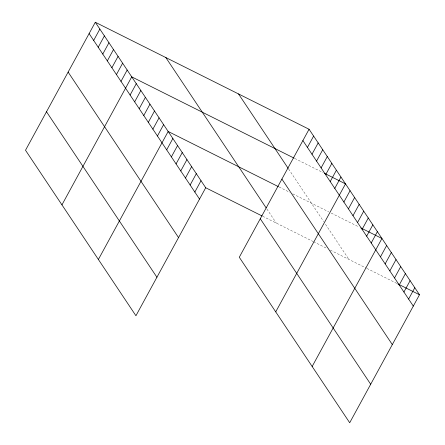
<?xml version="1.0" encoding="UTF-8"?>
<svg xmlns="http://www.w3.org/2000/svg" width="445" height="445" viewBox="0 0 445 445"><rect width="100%" height="100%" fill="white"/><g stroke="black" fill="none" stroke-linecap="round" stroke-linejoin="round"><path stroke-width="0.33" stroke-dasharray="2.23 1.67" d="M294.768 158.47L323.231 172.716M279.098 187L289.662 192.29M292.766 193.842L328.727 211.842M331.202 213.083L358.431 226.711M262.645 216.248L312.913 241.407M313.536 241.718L327.203 248.56M330.307 250.112L366.274 268.113M366.891 268.424L397.213 283.604M288.627 169.039L323.676 221.566M325.479 224.274L348.947 259.441M266.878 208.994L276.262 223.062"/><path stroke-width="0.67" d="M95.297 22.25L25.51 150.249L135.931 315.744L205.712 187.751L95.297 22.25L309.069 129.256L419.49 294.751L349.703 422.75L239.288 257.249L309.069 129.256M93.667 40.423L99.852 29.075M98.223 47.248L104.408 35.906M102.778 54.073L108.958 42.731M107.328 60.898L113.514 49.556M111.884 67.729L118.07 56.382M116.44 74.554L122.625 63.212M120.996 81.379L127.181 70.037M61.95 204.861L131.737 76.863L294.145 158.159M130.107 95.035L136.287 83.693M134.657 101.861L140.843 90.519M139.213 108.691L145.398 97.344M143.768 115.516L149.954 104.175M148.324 122.342L154.51 111M152.88 129.167L159.065 117.825M157.435 135.998L163.615 124.65M98.384 259.48L168.171 131.481L278.475 186.689M166.68 149.854L172.866 138.512M171.375 156.89L177.561 145.548M176.064 163.921L182.25 152.579M180.759 170.958L186.945 159.616M185.454 177.989L191.634 166.647M190.143 185.025L196.328 173.684M194.838 192.056L201.023 180.715M307.439 147.423L313.625 136.081M311.995 154.248L318.181 142.906M316.551 161.079L322.736 149.731M321.106 167.904L327.292 156.562M325.662 174.729L331.848 163.387M330.218 181.56L336.398 170.213M334.768 188.385L340.953 177.043M275.722 311.867L345.509 183.868L324.472 173.339M343.879 202.041L350.065 190.694M348.435 208.866L354.62 197.524M352.991 215.691L359.176 204.35M357.546 222.517L363.726 211.175M362.097 229.347L368.282 218M366.652 236.173L372.838 224.831M371.208 242.998L377.393 231.656M312.162 366.48L381.949 238.481L360.906 227.951M380.458 256.86L386.638 245.518M385.147 263.896L391.333 252.549M389.842 270.927L396.028 259.585M394.537 277.964L400.717 266.616M399.226 284.995L405.412 273.653M403.921 292.031L410.106 280.684M408.616 299.062L414.796 287.72M205.712 187.751L262.027 215.936M397.83 283.91L419.49 294.751M302.889 140.598L413.305 306.093M238.526 93.945L288.249 168.466M281.896 179.09L392.318 344.591M165.84 57.561L266.155 207.91M260.275 218.756L370.691 384.252M89.111 33.592L199.532 199.093M68.124 72.09L178.54 237.591M46.497 111.751L156.918 277.252"/></g></svg>
